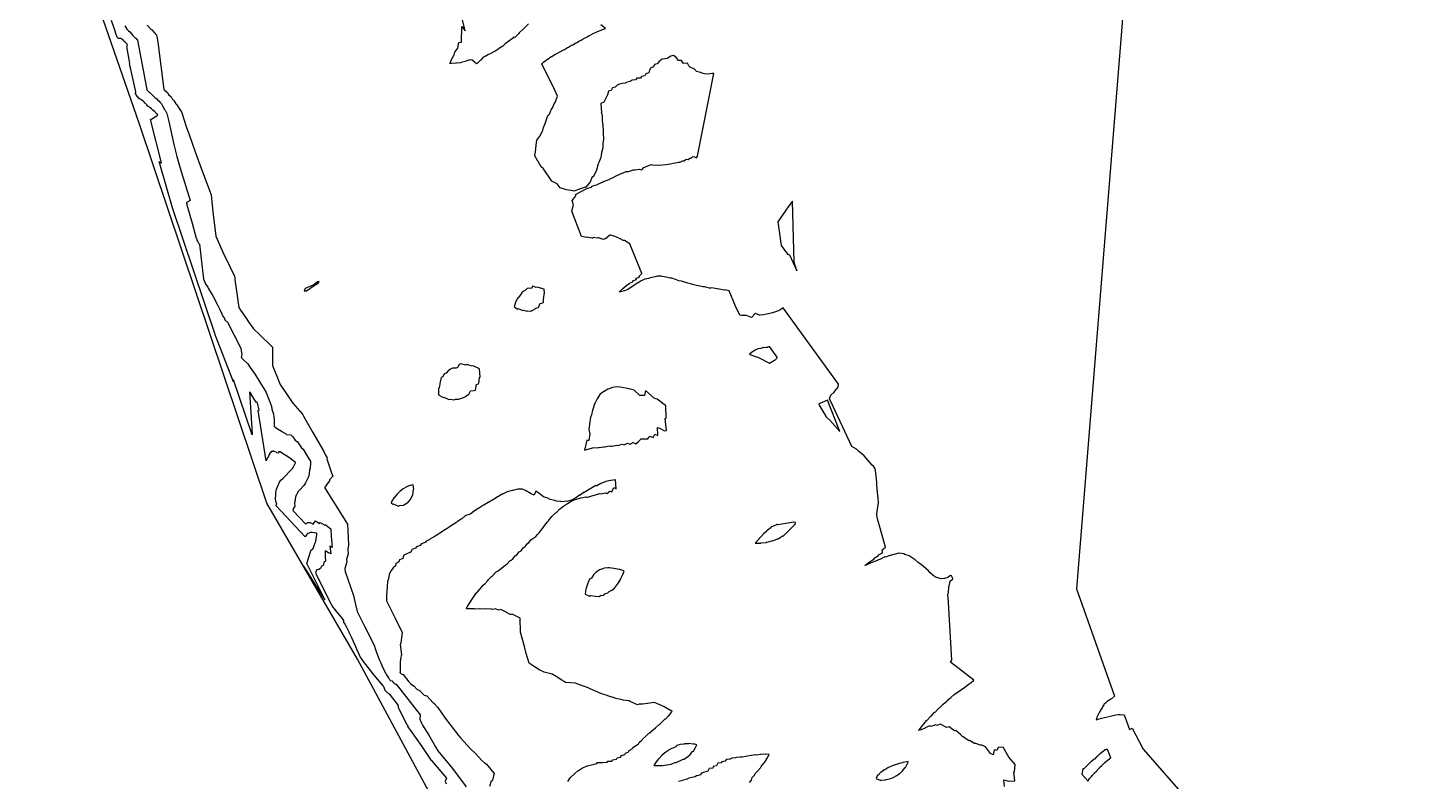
# Model space of a CAD drawing. Header units: metres. Extents: x 706349 to 713144, y 2649082 to 2655455.
# Drawn here: x 706635 to 707326, y 2653447 to 2653825 of the extents above; entities that cross this region are included whole.
import ezdxf

# ---------------------------------------------------------------- set-up
doc = ezdxf.new("R2010")
doc.units = ezdxf.units.M
for name, color, linetype in [('C-TINN-BNDY', 110, 'Continuous'), ('C-TOPO-MAJR', 9, 'Continuous'), ('C-TOPO-MINR', 8, 'Continuous')]:
    doc.layers.add(name, color=color, linetype=linetype)

msp = doc.modelspace()

# ---------------------------------------------------------------- linework, layer by layer
at = {"layer": 'C-TINN-BNDY', "color": 110, "linetype": 'Continuous', "lineweight": -3, "flags": 128}
msp.add_lwpolyline([(707035.14, 2653026.93), (707004.68, 2653089), (706986.95, 2653125.38), (706969.68, 2653160.34), (706950.93, 2653198.4), (706856.65, 2653403.08), (706849.74, 2653416.51), (706800.11, 2653508.53), (706754.61, 2653586.69), (706690.92, 2653776.55), (706634.74, 2653938.43)], dxfattribs=at)
at = {"layer": 'C-TOPO-MAJR', "color": 9, "linetype": 'Continuous', "lineweight": -3, "flags": 128}
for points in [[(706694.7, 2653826.26), (706696.63, 2653824.1), (706697.07, 2653823.9), (706699.44, 2653821.22), (706699.71, 2653819.68), (706699.97, 2653817.63), (706703.1, 2653793.94), (706703.5, 2653793.59), (706703.54, 2653793.52), (706704.92, 2653792.39), (706705.11, 2653792.01), (706705.42, 2653791.45), (706706.64, 2653790.32), (706707.25, 2653789.23), (706708.13, 2653788.45), (706709.08, 2653786.74), (706709.62, 2653786.29), (706711.03, 2653783.89), (706711.85, 2653782.76), (706714.48, 2653774.88), (706715.66, 2653771.49), (706718.8, 2653762.77), (706721.94, 2653754.08), (706726.85, 2653741.12), (706727.55, 2653732.64), (706729.19, 2653720.53), (706732.81, 2653712.15), (706736.16, 2653705.19), (706737.16, 2653703.04), (706738.47, 2653700.58), (706738.84, 2653697.39), (706739.63, 2653691.88), (706740.24, 2653686.9), (706740.39, 2653685.97), (706740.6, 2653684.65), (706741.42, 2653683.38), (706744.24, 2653679.43), (706745.44, 2653677.62), (706747.95, 2653673.97), (706750.79, 2653671.31), (706757.56, 2653664.91), (706757.5, 2653655.71), (706761.28, 2653646.16), (706767.79, 2653636.74), (706772.32, 2653631.42), (706772.68, 2653630.93), (706773, 2653630.35), (706777.67, 2653622.14), (706783.19, 2653612.61), (706784.15, 2653610.77), (706784.89, 2653609.46), (706784.75, 2653608.93), (706787.12, 2653601.84), (706787.69, 2653600.26), (706786.06, 2653598.34), (706786.16, 2653597.85), (706784.4, 2653595.77), (706784.41, 2653595.67), (706784.41, 2653595.61), (706783.64, 2653594.6), (706794.36, 2653577.46), (706795.07, 2653576.18), (706795.07, 2653576.15), (706795.07, 2653576.14), (706795.4, 2653569.48), (706795.69, 2653565.8), (706795.24, 2653563.63), (706795.41, 2653561.32), (706794.69, 2653558.48), (706794.78, 2653557.27), (706793.82, 2653554.03), (706793.84, 2653553.68), (706793.97, 2653552.38), (706798.14, 2653540.4), (706799.09, 2653535.86), (706799.89, 2653532.46), (706803.59, 2653525.01), (706808.4, 2653515.51), (706809.04, 2653513.9), (706809.53, 2653512.37), (706810.91, 2653508.36), (706811.79, 2653506.62), (706812.65, 2653504.43), (706814.39, 2653501.31), (706814.65, 2653500.71), (706815.61, 2653499.16), (706815.66, 2653499.1), (706815.68, 2653499.07), (706815.88, 2653498.86), (706815.92, 2653498.8), (706816.13, 2653498.58), (706816.29, 2653498.17), (706816.58, 2653497.82), (706817.48, 2653497.64), (706817.79, 2653497.26), (706818.08, 2653496.91), (706818.37, 2653496.65), (706818.91, 2653496.21), (706819.2, 2653496.06), (706819.5, 2653495.94), (706831.46, 2653480.64), (706831.38, 2653478.52), (706832.16, 2653476.48), (706832.77, 2653475.42), (706835.84, 2653470.4), (706838.56, 2653465.73), (706839.28, 2653464.55), (706840.48, 2653462.55), (706847.72, 2653453.67), (706854.55, 2653444.53)], [(706885.81, 2653826.84), (706883.6, 2653824.63), (706883.46, 2653824.52), (706883.28, 2653824.38), (706881.12, 2653822.34), (706880.88, 2653821.87), (706878.96, 2653820.06), (706878.35, 2653820.19), (706877.9, 2653819.5), (706874.18, 2653816.8), (706873.65, 2653816.34), (706872.9, 2653815.74), (706871.38, 2653814.67), (706870.48, 2653814.06), (706869.1, 2653813.23), (706868.1, 2653812.62), (706866.61, 2653811.81), (706865.78, 2653811.42), (706864.07, 2653810.45), (706863.68, 2653810.34), (706862.91, 2653809.91), (706862, 2653808.7), (706861.85, 2653808.65), (706860.11, 2653806.91), (706859.76, 2653806.8), (706857.37, 2653808.88), (706856.43, 2653808.7), (706855.75, 2653808.58), (706854.08, 2653807.95), (706852.61, 2653807.68), (706851.69, 2653807.38), (706849.83, 2653807.19), (706849.36, 2653807.07), (706847.18, 2653807), (706846.46, 2653807.01), (706846.9, 2653808.06), (706846.99, 2653808.32), (706848.64, 2653811.32), (706848.96, 2653812.63), (706850.39, 2653814.61), (706850.87, 2653817.48), (706852.2, 2653817.73), (706852.46, 2653825.49), (706854.17, 2653823.42), (706852.59, 2653829.5)], [(707124.51, 2653444.77), (707124.17, 2653447.98), (707126.4, 2653447.41), (707127.05, 2653447.58), (707128.88, 2653447.31), (707129.66, 2653447.48), (707129.18, 2653452.04), (707129.53, 2653452.08), (707129.81, 2653455.78), (707126.56, 2653459.39), (707123.79, 2653464.38), (707121.28, 2653464.34), (707120.59, 2653462.7), (707119.28, 2653463.03), (707118.77, 2653460.63), (707117.52, 2653461.21), (707114.97, 2653464.6), (707113.11, 2653465.35), (707112.21, 2653465.45), (707110.15, 2653466.29), (707109.48, 2653466.3), (707106.96, 2653467.78), (707106.59, 2653467.66), (707103.68, 2653469.66), (707103.57, 2653469.62), (707102.59, 2653470.56), (707100.02, 2653472.75), (707099.41, 2653472.6), (707096.65, 2653474.6), (707095.31, 2653474.27), (707093.55, 2653475.22), (707092.44, 2653475.89), (707090.54, 2653475.29), (707089.82, 2653475.6), (707087.67, 2653474.75), (707087.1, 2653475.13), (707084.67, 2653474.11), (707084.62, 2653473.9), (707081.96, 2653472.91), (707081.89, 2653472.92), (707081.38, 2653472.71), (707081.72, 2653473.17), (707081.76, 2653473.19), (707083.55, 2653475.53), (707083.66, 2653475.55), (707085.4, 2653477.72), (707085.57, 2653477.78), (707087.33, 2653479.79), (707087.52, 2653479.89), (707087.69, 2653480), (707089.44, 2653481.89), (707089.63, 2653482.03), (707089.81, 2653482.15), (707091.61, 2653483.95), (707091.8, 2653484.09), (707093.6, 2653485.74), (707093.77, 2653485.91), (707095.53, 2653487.55), (707095.69, 2653487.74), (707097.52, 2653489.23), (707099.24, 2653490.74), (707102.89, 2653493.29), (707104.55, 2653494.51), (707106.14, 2653495.71), (707107.67, 2653496.87), (707109.14, 2653498.01), (707097.42, 2653507.06), (707098.12, 2653508.02), (707096.45, 2653536.84), (707096.09, 2653541.05), (707096.23, 2653541.41), (707096.36, 2653541.75), (707096.57, 2653544.8), (707096.63, 2653544.99), (707096.69, 2653545.17), (707097.18, 2653547.57), (707097.21, 2653547.65), (707098.57, 2653548.78), (707098.61, 2653548.84), (707098.64, 2653548.89), (707097.88, 2653550.31), (707097.47, 2653550.49), (707097.41, 2653550.52), (707096.05, 2653549.39), (707094.35, 2653548.88), (707094.23, 2653548.97), (707092.34, 2653548.84), (707092.11, 2653548.99), (707090.04, 2653549.53), (707089.62, 2653549.78), (707087.26, 2653551.76), (707086.31, 2653552.7), (707084.98, 2653553.94), (707082.89, 2653555.86), (707081.21, 2653557), (707079.73, 2653558.3), (707077.61, 2653559.55), (707076.68, 2653560.27), (707074.47, 2653561.04), (707073.93, 2653561.35), (707071.72, 2653561.58), (707071.42, 2653561.67), (707067.15, 2653560.54), (707066.97, 2653560.54), (707064.73, 2653559.7), (707064.54, 2653559.83), (707062.35, 2653558.66), (707062.11, 2653558.69), (707059.76, 2653557.68), (707057.33, 2653556.57), (707057.26, 2653556.59), (707054.67, 2653555.53), (707054.67, 2653555.53), (707054.49, 2653555.46), (707054.63, 2653555.58), (707054.63, 2653555.59), (707054.64, 2653555.59), (707056.86, 2653557.29), (707056.88, 2653557.34), (707059.1, 2653558.78), (707059.12, 2653558.89), (707059.12, 2653559.05), (707061.24, 2653560.45), (707061.22, 2653560.75), (707063.33, 2653561.88), (707063.26, 2653562.35), (707063.11, 2653563.26), (707064.76, 2653564.7), (707063.94, 2653567.59), (707060.78, 2653578.87), (707060.48, 2653580.69), (707060.47, 2653581.26), (707061.3, 2653586.96), (707061.16, 2653589.1), (707060.84, 2653592.02), (707060.46, 2653595.86), (707060.48, 2653597.21), (707059.74, 2653603.02), (707059.75, 2653603.21), (707059.54, 2653604.17), (707058.75, 2653605.25), (707058.2, 2653605.79), (707054.04, 2653610.45), (707051.24, 2653612.75), (707050.22, 2653613.77), (707047.98, 2653615.14), (707038.59, 2653635.13), (707036.7, 2653638.92), (707037.47, 2653640.76), (707038.87, 2653642.2), (707040.01, 2653643.59), (707041.05, 2653644.86), (707041.3, 2653646.26), (707013.47, 2653684.5), (707012.32, 2653683.74), (707011.05, 2653683.07), (707009.67, 2653682.5), (707008.23, 2653682.05), (707006.75, 2653681.67), (707005.23, 2653681.34), (707003.63, 2653681.1), (707001.91, 2653680.91), (707001.66, 2653680.9), (706999.59, 2653681.73), (706999.42, 2653681.69), (706997.83, 2653679.82), (706997.59, 2653679.76), (706995.2, 2653680.75), (706995.09, 2653680.7), (706992.69, 2653680.78), (706992.66, 2653680.76), (706991.73, 2653680.81), (706989.6, 2653685.32), (706986.46, 2653693.11), (706984.12, 2653693.5), (706984.04, 2653693.46), (706983.94, 2653693.43), (706980.67, 2653694.09), (706980.43, 2653694.01), (706977.59, 2653694.5), (706977.16, 2653694.46), (706976.66, 2653694.45), (706974.01, 2653695), (706973.28, 2653695.1), (706971, 2653695.55), (706970.07, 2653695.76), (706968.1, 2653696.23), (706966.98, 2653696.53), (706965.64, 2653696.99), (706964.02, 2653697.39), (706962.49, 2653697.92), (706961.24, 2653698.11), (706959.56, 2653698.73), (706957.67, 2653699.35), (706956.86, 2653699.43), (706954.9, 2653699.9), (706952.81, 2653700.2), (706952.31, 2653700.38), (706950.27, 2653700.41), (706950.09, 2653700.27), (706946.29, 2653699.43), (706946.2, 2653699.32), (706944.24, 2653698.89), (706944.14, 2653698.91), (706942.37, 2653698.16), (706940.76, 2653697.14), (706940.69, 2653697.11), (706939.1, 2653696.02), (706937.53, 2653694.94), (706937.44, 2653694.87), (706935.79, 2653693.91), (706935.71, 2653693.82), (706933.91, 2653693.12), (706931.97, 2653692.54), (706931.95, 2653692.52), (706931.45, 2653692.46), (706931.74, 2653692.87), (706931.74, 2653692.88), (706931.75, 2653692.88), (706931.76, 2653692.88), (706933.19, 2653694.29), (706933.21, 2653694.32), (706933.24, 2653694.34), (706933.27, 2653694.37), (706934.75, 2653695.61), (706934.79, 2653695.65), (706934.82, 2653695.69), (706934.85, 2653695.75), (706936.47, 2653696.69), (706936.49, 2653696.76), (706936.52, 2653696.85), (706938.21, 2653697.62), (706938.22, 2653697.73), (706938.22, 2653697.87), (706938.22, 2653698.06), (706939.91, 2653698.73), (706939.88, 2653698.97), (706939.81, 2653699.38), (706941.54, 2653699.85), (706941.35, 2653700.5), (706942.64, 2653701.79), (706941.66, 2653704.2), (706936.64, 2653716.6), (706935.35, 2653717.4), (706933.9, 2653718.3), (706933.38, 2653718.29), (706932.09, 2653718.95), (706931.07, 2653719.44), (706930.24, 2653719.76), (706928.82, 2653720.4), (706928.13, 2653720.66), (706927.54, 2653720.87), (706927.03, 2653720.99), (706926.61, 2653721.05), (706924.46, 2653719.12), (706923.97, 2653719.09), (706923.53, 2653719.02), (706923.13, 2653718.88), (706921.04, 2653719.67), (706920.75, 2653719.57), (706920.48, 2653719.47), (706918.24, 2653719.76), (706918.06, 2653719.65), (706917.87, 2653719.55), (706917.7, 2653719.44), (706915.1, 2653719.91), (706915.02, 2653719.84), (706914.94, 2653719.8), (706912.41, 2653720.3), (706907.54, 2653733.05), (706908.35, 2653736.09), (706907.71, 2653738.42), (706909.64, 2653740.61), (706909.57, 2653741.04), (706909.48, 2653741.32), (706914.68, 2653744.24), (706914.74, 2653744.23), (706917.61, 2653745.15), (706917.57, 2653745.41), (706917.59, 2653745.49), (706920.45, 2653746.43), (706920.52, 2653746.57), (706923.21, 2653747.62), (706923.34, 2653747.78), (706923.46, 2653747.91), (706926.22, 2653748.92), (706926.43, 2653749.07), (706928.92, 2653750.28), (706929.2, 2653750.43), (706929.52, 2653750.51), (706931.98, 2653751.78), (706932.39, 2653751.85), (706934.86, 2653752.89), (706935.4, 2653752.92), (706936, 2653752.92), (706938.46, 2653753.66), (706939.2, 2653753.64), (706941.54, 2653754.09), (706942.68, 2653753.7), (706943.74, 2653754.82), (706947.39, 2653756.43), (706948.69, 2653756.01), (706950.5, 2653756.14), (706951.7, 2653756.12), (706952.98, 2653756.2), (706954.46, 2653756.39), (706955.85, 2653756.49), (706957.09, 2653756.7), (706958.4, 2653757.02), (706959.54, 2653757.14), (706960.81, 2653757.6), (706961.87, 2653757.58), (706963.04, 2653758.21), (706963.94, 2653758.24), (706964.95, 2653759.01), (706965.81, 2653758.89), (706966.73, 2653759.62), (706967.47, 2653759.49), (706968.24, 2653760.35), (706968.89, 2653760.2), (706969.45, 2653760.03), (706969.98, 2653759.72), (706970.62, 2653760.62), (706978.8, 2653802.05), (706978.07, 2653802.05), (706976.97, 2653801.87), (706975.65, 2653801.71), (706974.12, 2653801.84), (706973.35, 2653802.01), (706972.35, 2653802.24), (706972.32, 2653802.28), (706972.28, 2653802.32), (706972.24, 2653802.38), (706972.19, 2653802.44), (706972.13, 2653802.5), (706970, 2653803.02), (706969.86, 2653803.21), (706969.68, 2653803.45), (706969.45, 2653803.73), (706969.12, 2653804.19), (706966.84, 2653805.13), (706966.29, 2653805.89), (706965.47, 2653807.09), (706963.61, 2653807.04), (706962.6, 2653808.48), (706960.96, 2653808.51), (706959.81, 2653809.96), (706958.52, 2653810.94), (706957.28, 2653810.59), (706956.33, 2653810.24), (706955.57, 2653809.41), (706952.87, 2653809.16), (706951.12, 2653807.77), (706950.39, 2653806.85), (706949.08, 2653806.46), (706948.5, 2653805.24), (706947.11, 2653804.82), (706946.49, 2653803.7), (706946.18, 2653802.3), (706944.68, 2653801.79), (706944.21, 2653800.75), (706942.53, 2653800.5), (706941.91, 2653799.67), (706940.15, 2653799.59), (706939.47, 2653798.75), (706937.79, 2653798.56), (706936.89, 2653797.96), (706935.32, 2653797.7), (706934.26, 2653797.18), (706932.79, 2653796.9), (706931.46, 2653796.63), (706930.25, 2653796.05), (706929.36, 2653795.05), (706927.96, 2653794.76), (706927.22, 2653793.52), (706925.9, 2653793.12), (706925.5, 2653791.26), (706923.64, 2653787.58), (706922.1, 2653786.99), (706922.52, 2653782.5), (706922.21, 2653782.55), (706922.74, 2653780.92), (706922.83, 2653778.05), (706922.9, 2653777.35), (706923.25, 2653773.65), (706923.25, 2653772.05), (706923.45, 2653769.05), (706923.15, 2653766.87), (706923.11, 2653764.77), (706922.38, 2653762.44), (706922.3, 2653760.84), (706922.03, 2653759.9), (706921.14, 2653757.3), (706920.81, 2653756.73), (706919.96, 2653753.56), (706919.7, 2653753.21), (706918.35, 2653750.41), (706918.13, 2653750.27), (706917.84, 2653750.22), (706916.52, 2653747.2), (706916.37, 2653747.21), (706914.39, 2653744.85), (706914.32, 2653744.88), (706914.22, 2653744.95), (706908.64, 2653742.96), (706908.15, 2653743.24), (706904.86, 2653743.64), (706901.79, 2653744.69), (706900.17, 2653746.67), (706897.62, 2653747.99), (706893.43, 2653754.26), (706892.17, 2653755.23), (706889.06, 2653760.74), (706889.25, 2653762.26), (706889.33, 2653762.61), (706889.72, 2653766.1), (706890.07, 2653768.5), (706891.53, 2653770.57), (706893.05, 2653773.41), (706893.42, 2653774.85), (706894.16, 2653776.86), (706894.51, 2653777.96), (706895.44, 2653780.43), (706895.86, 2653781.06), (706896.3, 2653781.56), (706897.36, 2653784.23), (706897.72, 2653784.47), (706899.04, 2653787.46), (706899.27, 2653787.52), (706900.39, 2653790.55), (706898.96, 2653793.91), (706892.49, 2653806.85), (706893.36, 2653807.61), (706893.44, 2653807.62), (706895.29, 2653809.11), (706895.5, 2653809.13), (706897.24, 2653810.45), (706897.55, 2653810.52), (706899.21, 2653811.71), (706900.05, 2653811.94), (706903.38, 2653813.85), (706903.89, 2653814.01), (706905.4, 2653814.98), (706905.98, 2653815.2), (706907.4, 2653816.1), (706908.05, 2653816.37), (706909.37, 2653817.18), (706910.1, 2653817.53), (706911.34, 2653818.28), (706912.17, 2653818.69), (706913.31, 2653819.36), (706914.23, 2653819.83), (706915.24, 2653820.41), (706916.26, 2653820.94), (706917.13, 2653821.42), (706918.31, 2653821.98), (706919.85, 2653822.69), (706920.39, 2653822.95), (706922.23, 2653823.7), (706922.5, 2653823.82), (706924.43, 2653824.56), (706922.14, 2653826.36)]]:
    msp.add_lwpolyline(points, dxfattribs=at)
for points in [[(707018.24, 2653738.05), (707016.39, 2653735.6), (707010.8, 2653727.65), (707012.56, 2653715.76), (707014.28, 2653713.26), (707015.69, 2653711.53), (707016.63, 2653711.07), (707020.35, 2653703.06), (707018.95, 2653707.48), (707018.24, 2653738.05)], [(706893.79, 2653691.7), (706893.67, 2653693.85), (706891.8, 2653694.46), (706890.11, 2653694.88), (706889.72, 2653694.77), (706887.92, 2653695.42), (706887.3, 2653694.17), (706885.9, 2653694.38), (706885.23, 2653694.27), (706884.29, 2653693.47), (706883.24, 2653692.71), (706882.66, 2653692.48), (706881.77, 2653691.15), (706880.75, 2653689.49), (706880.37, 2653689.39), (706879.34, 2653687.31), (706878.63, 2653685.31), (706880.38, 2653683.97), (706880.69, 2653684.16), (706882.98, 2653683.2), (706883.26, 2653683.39), (706885.12, 2653682.91), (706885.52, 2653683.11), (706887.05, 2653682.95), (706887.5, 2653683.25), (706888.67, 2653683.65), (706889.08, 2653684.01), (706889.51, 2653684.31), (706890.61, 2653684.77), (706891.01, 2653685.13), (706891.5, 2653686.53), (706891.84, 2653686.78), (706893.04, 2653687.05), (706893.39, 2653687.37), (706893.37, 2653689.39), (706893.56, 2653689.64), (706893.69, 2653691.57), (706893.79, 2653691.7)], [(706916.15, 2653618.02), (706915.69, 2653618.13), (706915.11, 2653618.28), (706913.92, 2653613.21), (706917.99, 2653614.37), (706918.14, 2653614.4), (706920.85, 2653614.55), (706921.19, 2653614.58), (706923.67, 2653614.84), (706924.17, 2653614.85), (706926.39, 2653615.4), (706927.04, 2653615.32), (706927.82, 2653615.19), (706929.89, 2653615.76), (706930.85, 2653615.54), (706932.67, 2653616.31), (706933.76, 2653615.99), (706935.45, 2653616.75), (706936.76, 2653616.21), (706938.24, 2653617.13), (706939.7, 2653616.46), (706940.96, 2653617.58), (706942.28, 2653618.86), (706945.71, 2653618.84), (706946.71, 2653620.29), (706948.32, 2653619.54), (706949.16, 2653621.22), (706950.74, 2653620.51), (706950.47, 2653624.66), (706951.58, 2653624.23), (706953.99, 2653623.01), (706955.09, 2653623.15), (706954.31, 2653629.05), (706954.81, 2653629.27), (706954.7, 2653635.45), (706954.71, 2653635.46), (706954.7, 2653635.62), (706954.61, 2653635.69), (706954.59, 2653635.69), (706950.33, 2653638.78), (706949.73, 2653638.89), (706948.86, 2653639.25), (706944.47, 2653643.21), (706943.95, 2653640.64), (706941.67, 2653640.69), (706938.74, 2653643.32), (706936.73, 2653643.81), (706935.6, 2653644.19), (706933.49, 2653644.49), (706932.76, 2653644.66), (706930.46, 2653644.94), (706928.17, 2653644.68), (706927.9, 2653644.69), (706925.86, 2653643.83), (706925.67, 2653643.81), (706923.76, 2653642.68), (706923.61, 2653642.62), (706921.84, 2653641.23), (706921.68, 2653641.1), (706920.35, 2653639), (706919.31, 2653636.91), (706918.94, 2653636.51), (706918.29, 2653634.11), (706917.88, 2653633.24), (706917.41, 2653631.02), (706916.91, 2653629.61), (706916.57, 2653627.66), (706916.38, 2653626.03), (706916.07, 2653623.52), (706916.65, 2653621.38), (706916.15, 2653618.02)], [(707031.84, 2653636.58), (707031.46, 2653636.34), (707031.6, 2653635.85), (707035.12, 2653629.99), (707036.84, 2653628.28), (707041.89, 2653622.55), (707035.66, 2653638.29), (707031.84, 2653636.58)], [(706931.76, 2653553.48), (706931.51, 2653553.51), (706931.23, 2653553.51), (706928.56, 2653553.98), (706926.32, 2653554.3), (706925.63, 2653554.22), (706923.79, 2653554.08), (706923.05, 2653553.84), (706921.52, 2653553.33), (706920.29, 2653552.41), (706919.64, 2653551.96), (706918.49, 2653550.75), (706917.48, 2653549.11), (706916.35, 2653548.58), (706915.6, 2653546.57), (706914.78, 2653544.05), (706914.63, 2653543.8), (706914.23, 2653541.1), (706916.36, 2653540.12), (706916.93, 2653540.44), (706919.4, 2653540.05), (706921.32, 2653539.88), (706921.91, 2653540.39), (706923.53, 2653540.62), (706924.16, 2653541.23), (706925.69, 2653541.69), (706926.29, 2653542.38), (706927.64, 2653543.07), (706928.88, 2653544.03), (706929.4, 2653544.75), (706930.53, 2653546.08), (706930.92, 2653546.7), (706931.94, 2653548.42), (706932.17, 2653548.87), (706933.12, 2653550.88), (706933.81, 2653552.68), (706931.76, 2653553.48)], [(706963.73, 2653465.87), (706961.91, 2653465.68), (706960.27, 2653465.28), (706959.94, 2653464.94), (706959.62, 2653464.6), (706956.59, 2653463.2), (706956.25, 2653462.88), (706954.74, 2653461.96), (706954.08, 2653461.42), (706952.7, 2653460.26), (706951.27, 2653458.81), (706951.07, 2653458.63), (706950.87, 2653458.44), (706949.57, 2653456.57), (706948.73, 2653455.23), (706950.27, 2653455.18), (706950.34, 2653455.21), (706952.77, 2653455.25), (706952.95, 2653455.3), (706955.09, 2653455.53), (706955.35, 2653455.6), (706957.32, 2653455.99), (706957.64, 2653456.06), (706959.45, 2653456.71), (706959.8, 2653456.79), (706963.07, 2653458.31), (706963.43, 2653458.39), (706963.81, 2653458.48), (706965.27, 2653459.47), (706965.63, 2653459.56), (706966.91, 2653460.82), (706968.14, 2653462.32), (706968.56, 2653462.46), (706969.58, 2653464.18), (706970.26, 2653465.57), (706968.53, 2653466.09), (706968.43, 2653465.97), (706966.17, 2653466.33), (706965.98, 2653466.1), (706963.99, 2653466.14), (706963.73, 2653465.87)], [(707163.69, 2653453.52), (707163.21, 2653450.96), (707166.44, 2653447.45), (707166.76, 2653448.17), (707167.03, 2653448.72), (707168.1, 2653449.71), (707168.35, 2653450.16), (707169.39, 2653451.2), (707169.63, 2653451.54), (707170.67, 2653452.6), (707170.89, 2653452.89), (707171.95, 2653453.96), (707172.15, 2653454.22), (707173.24, 2653455.29), (707174.36, 2653456.34), (707174.54, 2653456.59), (707175.69, 2653457.59), (707175.89, 2653457.74), (707177.02, 2653458.64), (707177.21, 2653458.75), (707177.39, 2653458.84), (707177.54, 2653458.92), (707177.67, 2653458.99), (707177.77, 2653459.08), (707176.17, 2653463.32), (707176.04, 2653463.33), (707175.97, 2653463.32), (707175.9, 2653463.31), (707175.82, 2653463.29), (707175.73, 2653463.27), (707175.64, 2653463.25), (707175.54, 2653463.23), (707175.44, 2653463.2), (707175.33, 2653463.17), (707175.2, 2653463.14), (707175.07, 2653463.11), (707174.93, 2653463.07), (707173.69, 2653462.08), (707173.54, 2653462.03), (707172.28, 2653460.94), (707172.12, 2653460.89), (707170.88, 2653459.72), (707170.72, 2653459.67), (707169.5, 2653458.48), (707169.33, 2653458.43), (707168.14, 2653457.23), (707167.92, 2653457.23), (707166.74, 2653456.03), (707166.62, 2653455.9), (707165.42, 2653454.71), (707164.15, 2653453.55), (707163.91, 2653453.56), (707163.69, 2653453.52)]]:
    msp.add_lwpolyline(points, close=True, dxfattribs=at)
at = {"layer": 'C-TOPO-MINR', "color": 8, "linetype": 'Continuous', "lineweight": -3, "flags": 128}
for points, elevation in [([(707235.78, 2654475.43), (707160.6, 2653543.79), (707179.62, 2653490.06), (707178.11, 2653488.62), (707177.69, 2653488.41), (707177.21, 2653488.11), (707176.65, 2653487.73), (707175.99, 2653487.25), (707175.26, 2653486.68), (707174.41, 2653486.01), (707174.23, 2653485.62), (707173.55, 2653484.57), (707173.4, 2653484.2), (707172.64, 2653483.03), (707172.5, 2653482.74), (707171.77, 2653481.24), (707171.64, 2653481.08), (707170.82, 2653479.38), (707170.35, 2653478.2), (707171.35, 2653478.44), (707173.07, 2653478.88), (707174.67, 2653479.26), (707176.16, 2653479.63), (707177.58, 2653479.92), (707178.96, 2653480.28), (707180.22, 2653480.55), (707181.4, 2653480.72), (707182.48, 2653480.8), (707184.39, 2653480.65), (707187.14, 2653473.36), (707188.48, 2653474.01), (707194.05, 2653463.43), (707325.94, 2653312.8)], 2), ([(706772.98, 2653555.14), (706783.7, 2653538.25), (706781.02, 2653543.75), (706774.67, 2653556.46), (706776.7, 2653562.73), (706777.07, 2653563.35), (706777.4, 2653563.45), (706777.73, 2653563.62), (706778.1, 2653564.45), (706778.45, 2653565.51), (706778.83, 2653566.87), (706779.06, 2653567.01), (706779.37, 2653568.67), (706779.75, 2653570.92), (706779.78, 2653570.94), (706779.71, 2653571.47), (706779.52, 2653571.61), (706778.33, 2653571.87), (706777.41, 2653571.98), (706776.64, 2653571.94), (706775.99, 2653571.78), (706775.44, 2653571.5), (706774.97, 2653571.18), (706774.53, 2653570.74), (706774.16, 2653570.3), (706773.83, 2653569.88), (706759.28, 2653585.4), (706759.39, 2653585.79), (706759.64, 2653586.18), (706759.37, 2653587.02), (706759.08, 2653588.76), (706759.03, 2653589.64), (706759.17, 2653590.04), (706759.19, 2653590.93), (706759.2, 2653591.85), (706759.58, 2653593.73), (706760.31, 2653595.77), (706760.87, 2653596.77), (706761.07, 2653597.18), (706761.77, 2653598.15), (706762.64, 2653599.04), (706767.47, 2653604.08), (706768.26, 2653605.26), (706769.07, 2653606.84), (706769.07, 2653606.85), (706769.1, 2653606.9), (706769.03, 2653606.98), (706769.01, 2653606.98), (706766.91, 2653608.79), (706766.74, 2653608.89), (706765.03, 2653610.09), (706764.75, 2653610.27), (706763.33, 2653611.03), (706762.98, 2653611.26), (706762.6, 2653611.55), (706761.28, 2653612.43), (706760.87, 2653612.65), (706760.11, 2653611.74), (706759.73, 2653611.98), (706759.36, 2653612.26), (706758.36, 2653612.57), (706758.01, 2653612.87), (706757.32, 2653612.38), (706757.02, 2653612.72), (706756.43, 2653611.95), (706755.91, 2653611), (706755.44, 2653610.12), (706755.01, 2653609.36), (706754.65, 2653608.65), (706754.4, 2653607.97), (706750.36, 2653633.18), (706750.87, 2653633.5), (706749.83, 2653637.39), (706749.67, 2653637.31), (706749.5, 2653637.19), (706749.47, 2653637.15), (706748.25, 2653638.75), (706746.44, 2653642.04), (706746.04, 2653642.55), (706747.36, 2653621.48), (706747.29, 2653620.96), (706737.95, 2653648.43), (706737.95, 2653648.1), (706737.96, 2653647.77), (706737.9, 2653647.76), (706737.96, 2653647.44), (706728.77, 2653671.1), (706728.7, 2653671.26), (706707.38, 2653734.62), (706700.66, 2653757.95), (706700.92, 2653757.58), (706701.19, 2653757.3), (706701.47, 2653757.09), (706701.72, 2653757.26), (706701.94, 2653757.17), (706696.39, 2653778.93), (706697.04, 2653779.33), (706697.87, 2653779.84), (706699.46, 2653780.82), (706699.79, 2653781.05), (706700.01, 2653781.25), (706700.02, 2653781.26), (706699.79, 2653781.53), (706699.75, 2653781.56), (706698.8, 2653782.48), (706698.64, 2653782.63), (706698.45, 2653782.81), (706697.56, 2653783.55), (706697.24, 2653783.87), (706696.87, 2653784.25), (706696.12, 2653784.8), (706695.64, 2653785.31), (706695.04, 2653785.66), (706694.46, 2653786.32), (706693.75, 2653787.1), (706692.9, 2653788.06), (706692.54, 2653788.25), (706691.21, 2653789.18), (706691.02, 2653789.23), (706690.88, 2653789.22), (706689.91, 2653790.48), (706689.86, 2653790.42), (706689.76, 2653790.34), (706688.85, 2653791.89), (706688.85, 2653791.88), (706688.8, 2653791.98), (706688.8, 2653791.99), (706688.8, 2653791.99), (706688.78, 2653792.22), (706688.78, 2653792.39), (706689.01, 2653792.63), (706688.97, 2653792.71), (706688.95, 2653792.75), (706686.29, 2653804.77), (706686.02, 2653806), (706685.82, 2653806.96), (706685.92, 2653807.25), (706685.77, 2653808.04), (706684.47, 2653815.46), (706684.84, 2653816.13), (706684.84, 2653816.19), (706684.85, 2653816.25), (706684.9, 2653816.39), (706684.9, 2653816.4), (706684.69, 2653816.61), (706684.66, 2653816.67), (706683.77, 2653817.53), (706683.62, 2653817.71), (706682.89, 2653818.37), (706682.64, 2653818.74), (706682.04, 2653819.19), (706681.6, 2653819.46), (706680.18, 2653819.46), (706679.92, 2653819.8), (706679.66, 2653820.26), (706679.23, 2653821.45), (706678.51, 2653823.72), (706676.8, 2653828.45)], 4), ([(706683.41, 2653825.86), (706684.49, 2653824.27), (706685.33, 2653823.38), (706685.92, 2653822.79), (706687.03, 2653821.61), (706687.41, 2653821.25), (706688.87, 2653819.71), (706688.99, 2653819.64), (706689.89, 2653818.71), (706694.35, 2653794.86), (706694.47, 2653794.21), (706694.5, 2653794.08), (706694.52, 2653793.93), (706694.54, 2653793.87), (706694.57, 2653793.83), (706695.89, 2653792.51), (706696.02, 2653792.41), (706697.22, 2653791.29), (706698.25, 2653790.31), (706698.56, 2653790.01), (706699.48, 2653789.21), (706699.88, 2653788.75), (706700.67, 2653788.07), (706701.18, 2653787.37), (706701.83, 2653786.85), (706702.45, 2653785.77), (706703.43, 2653783.89), (706703.68, 2653783.67), (706704.6, 2653781.9), (706705.47, 2653777.92), (706708.11, 2653766.37), (706709.55, 2653760.36), (706710.48, 2653756.85), (706711.16, 2653754.56), (706716.17, 2653738.41), (706715.98, 2653738.23), (706715.81, 2653738.04), (706715.01, 2653737.64), (706714.8, 2653737.44), (706714.62, 2653737.26), (706714.4, 2653737.09), (706714.38, 2653737.08), (706714.46, 2653736.83), (706714.5, 2653736.71), (706714.62, 2653736.25), (706717.25, 2653726.94), (706719.3, 2653719.48), (706719.33, 2653719.31), (706719.34, 2653719.28), (706719.55, 2653718.72), (706719.59, 2653718.58), (706719.63, 2653718.45), (706719.92, 2653717.92), (706720.01, 2653717.74), (706720.33, 2653717.19), (706720.64, 2653716.77), (706720.95, 2653716.42), (706722.95, 2653698.94), (706723.66, 2653697.4), (706723.61, 2653697.27), (706723.75, 2653697.16), (706723.75, 2653697.06), (706723.82, 2653696.79), (706723.82, 2653696.77), (706723.84, 2653696.74), (706725.12, 2653694.9), (706725.34, 2653694.47), (706725.83, 2653693.54), (706727.85, 2653690.31), (706730.24, 2653685.34), (706731.19, 2653683.7), (706732.85, 2653679.99), (706732.89, 2653679.99), (706732.96, 2653679.97), (706733.03, 2653679.86), (706733.07, 2653679.8), (706733.26, 2653679.73), (706733.61, 2653678.54), (706733.93, 2653678.17), (706734.27, 2653677.89), (706734.65, 2653677.65), (706735.04, 2653677.44), (706741.63, 2653664.34), (706741.82, 2653662.98), (706742.14, 2653661.33), (706742.04, 2653660.03), (706741.86, 2653659.74), (706741.82, 2653659.64), (706742.65, 2653658.81), (706742.79, 2653658.64), (706745.11, 2653656.46), (706746.26, 2653654.61), (706748.84, 2653651.2), (706752.44, 2653645.22), (706753.17, 2653644.19), (706754.38, 2653642.06), (706755.12, 2653640.03), (706756.96, 2653635.22), (706757.14, 2653633.78), (706758.06, 2653631.29), (706758.15, 2653629.57), (706758.32, 2653628.8), (706758.34, 2653627.03), (706758.36, 2653625.22), (706759.56, 2653624.33), (706760.8, 2653623.5), (706761.02, 2653623.38), (706762.3, 2653622.57), (706762.69, 2653622.3), (706763.96, 2653621.58), (706764.57, 2653621.06), (706766.78, 2653620.87), (706767.64, 2653619.88), (706768.94, 2653618.2), (706770.05, 2653617.46), (706772.08, 2653614.36), (706772.83, 2653613.8), (706775.81, 2653608.9), (706776.53, 2653607.74), (706776.58, 2653607.14), (706776.51, 2653607.04), (706776.4, 2653604.1), (706776.06, 2653603.54), (706775.82, 2653601.33), (706775.53, 2653599.96), (706774.99, 2653598.9), (706774.62, 2653597.94), (706774.01, 2653596.86), (706773.63, 2653596.12), (706773.26, 2653595.56), (706770.99, 2653593.19), (706770.58, 2653592.77), (706770.25, 2653592.31), (706769.68, 2653591.11), (706769.42, 2653590.64), (706769.08, 2653589.7), (706768.9, 2653588.82), (706768.89, 2653588.4), (706768.89, 2653587.98), (706768.49, 2653586.81), (706768.51, 2653586.42), (706768.64, 2653585.62), (706768.76, 2653585.24), (706768.06, 2653584.17), (706767.75, 2653583.06), (706774.26, 2653576.12), (706774.4, 2653576.31), (706774.57, 2653576.5), (706774.76, 2653576.7), (706774.97, 2653576.85), (706775.22, 2653576.97), (706775.51, 2653577.04), (706775.86, 2653577.06), (706776.27, 2653577.01), (706776.8, 2653576.89), (706777.89, 2653576.08), (706778.55, 2653577.1), (706779.07, 2653577.81), (706781.08, 2653576.44), (706781.35, 2653577.08), (706783.67, 2653575.71), (706783.93, 2653575.96), (706786.7, 2653573.85), (706786.92, 2653570.14), (706787.1, 2653568.3), (706787.36, 2653564.42), (706786.3, 2653565.06), (706786.71, 2653561.26), (706785.51, 2653561.86), (706783.87, 2653562.83), (706783.84, 2653560.2), (706784.14, 2653557.68), (706783.23, 2653556.9), (706783.1, 2653556.15), (706783, 2653555.59), (706781.97, 2653554.97), (706781.86, 2653554.55), (706781.75, 2653554.23), (706781.64, 2653553.97), (706780.67, 2653553.5), (706779.71, 2653553.2), (706779.63, 2653553.05), (706779.15, 2653551.57), (706786.91, 2653536.03), (706787.82, 2653534.52), (706788.58, 2653533.63), (706789.83, 2653532.05), (706791.56, 2653529.9), (706791.87, 2653529.53), (706793.07, 2653527.95), (706793.08, 2653527.9), (706793.1, 2653527.45), (706793.19, 2653527.14), (706793.31, 2653526.79), (706793.57, 2653526.66), (706793.66, 2653526.36), (706793.76, 2653526.14), (706793.84, 2653525.96), (706793.92, 2653525.81), (706795.76, 2653522.18), (706795.95, 2653521.72), (706796.22, 2653521.12), (706796.59, 2653520.33), (706797.09, 2653519.3), (706801.64, 2653509.17), (706801.75, 2653509.08), (706801.91, 2653508.97), (706802.12, 2653508.82), (706802.16, 2653508.64), (706802.14, 2653508.57), (706803.42, 2653506.65), (706806, 2653503.5), (706808.34, 2653500.5), (706812.97, 2653495.02), (706813, 2653494.99), (706813.08, 2653494.87), (706813.1, 2653494.85), (706813.3, 2653494.52), (706813.34, 2653494.48), (706813.89, 2653493.03), (706814.94, 2653491.8), (706815.28, 2653491.73), (706815.39, 2653491.59), (706815.5, 2653491.46), (706815.61, 2653491.36), (706815.81, 2653491.19), (706815.92, 2653491.14), (706816.03, 2653491.09), (706820.52, 2653485.35), (706820.48, 2653484.23), (706824.91, 2653475.77), (706824.95, 2653475.69), (706825.03, 2653475.58), (706825.13, 2653475.44), (706825.3, 2653475.24), (706825.32, 2653475.09), (706825.3, 2653474.9), (706825.25, 2653474.72), (706825.25, 2653474.71), (706825.47, 2653474.41), (706825.5, 2653474.38), (706825.57, 2653474.28), (706825.73, 2653474.05), (706826.62, 2653472.77), (706832.38, 2653464.77), (706837.11, 2653457.82), (706837.22, 2653457.73), (706844.66, 2653448.9), (706844.15, 2653447.36), (706844.53, 2653446.1)], 2), ([(706905.59, 2653447.15), (706906.75, 2653449.09), (706907.12, 2653449.32), (706908.67, 2653450.95), (706908.97, 2653451.08), (706910.68, 2653452.67), (706910.89, 2653452.77), (706912.91, 2653453.99), (706913.07, 2653454.06), (706915.28, 2653454.99), (706915.43, 2653455.09), (706920.04, 2653456.32), (706920.47, 2653456.69), (706923, 2653456.82), (706925.24, 2653456.87), (706925.62, 2653457.34), (706927.68, 2653457.43), (706928.1, 2653458.07), (706929.91, 2653458.36), (706930.32, 2653459.09), (706932.04, 2653459.46), (706932.43, 2653460.21), (706934.06, 2653460.7), (706934.41, 2653461.46), (706935.97, 2653462.11), (706936.3, 2653462.8), (706937.78, 2653463.61), (706938.07, 2653464.22), (706939.54, 2653465.12), (706940.97, 2653466.14), (706941.29, 2653466.69), (706942.7, 2653467.85), (706942.97, 2653468.29), (706943.22, 2653468.64), (706944.63, 2653469.93), (706946.06, 2653471.25), (706946.29, 2653471.48), (706946.52, 2653471.67), (706949.49, 2653474.09), (706949.72, 2653474.23), (706951.16, 2653475.57), (706951.56, 2653475.75), (706952.92, 2653477.18), (706954.33, 2653478.65), (706954.46, 2653478.68), (706954.61, 2653478.7), (706956.03, 2653480.2), (706956.13, 2653480.2), (706957.56, 2653481.96), (706957.58, 2653481.96), (706957.87, 2653482.31), (706957.22, 2653482.74), (706957.02, 2653482.82), (706953.92, 2653484.63), (706952.49, 2653485.3), (706950.46, 2653486.21), (706949.09, 2653486.82), (706943.11, 2653485.9), (706942.07, 2653486.04), (706941.39, 2653486), (706940.41, 2653485.68), (706936.82, 2653487.34), (706936.24, 2653487.58), (706933.24, 2653487.96), (706932.92, 2653488.06), (706929.64, 2653488.8), (706928.85, 2653489.1), (706926.05, 2653489.93), (706924.76, 2653490.42), (706922.51, 2653491.21), (706920.67, 2653492.03), (706919.06, 2653492.62), (706916.7, 2653493.7), (706915.69, 2653494.13), (706912.95, 2653495.22), (706909.72, 2653496.36), (706909.49, 2653496.46), (706909.44, 2653496.48), (706904.43, 2653496.9), (706903.74, 2653497.34), (706902.63, 2653498.06), (706899.68, 2653499.87), (706897.79, 2653500.93), (706893.78, 2653502), (706892.43, 2653502.66), (706891.51, 2653502.98), (706887.88, 2653505.35), (706887.62, 2653505.44), (706886.16, 2653506.47), (706884.67, 2653511.33), (706883.81, 2653514.79), (706881.76, 2653522.07), (706881.75, 2653529.03), (706877.7, 2653531), (706877.21, 2653530.96), (706876.68, 2653530.86), (706873.92, 2653532.39), (706872.04, 2653533.4), (706870.84, 2653533.15), (706869.35, 2653533.7), (706867.84, 2653533.48), (706866.67, 2653533.81), (706864.94, 2653533.52), (706864.02, 2653533.76), (706862, 2653533.57), (706861.35, 2653533.71), (706858.98, 2653533.65), (706858.61, 2653533.71), (706858.32, 2653533.75), (706855.83, 2653533.7), (706855.74, 2653533.7), (706854.77, 2653533.81), (706855.15, 2653534.81), (706855.21, 2653534.83), (706856.56, 2653537.16), (706856.74, 2653537.23), (706858.05, 2653539.43), (706858.32, 2653539.57), (706859.69, 2653541.54), (706860, 2653541.75), (706861.44, 2653543.56), (706861.77, 2653543.87), (706863.19, 2653545.62), (706863.95, 2653546.32), (706865.44, 2653547.94), (706865.82, 2653548.41), (706867.35, 2653549.87), (706867.79, 2653550.3), (706869.21, 2653551.83), (706869.72, 2653552.21), (706870.23, 2653552.63), (706870.84, 2653552.93), (706873.97, 2653555.37), (706874.56, 2653555.77), (706875.19, 2653556.21), (706876.5, 2653557.72), (706877.2, 2653558.19), (706877.95, 2653558.72), (706879.18, 2653560.26), (706880.01, 2653560.85), (706881.19, 2653562.24), (706882.12, 2653562.84), (706883.15, 2653564.29), (706884.15, 2653565.04), (706885.15, 2653566.27), (706886.2, 2653567.11), (706887.08, 2653568.26), (706889.53, 2653569.92), (706890.36, 2653570.95), (706891.14, 2653571.82), (706892.24, 2653573.2), (706892.91, 2653573.96), (706893.99, 2653575.65), (706895.35, 2653577.39), (706895.83, 2653577.85), (706896.26, 2653578.31), (706897.61, 2653580.02), (706899.27, 2653581.69), (706899.85, 2653581.98), (706901.45, 2653583.61), (706903.33, 2653585.11), (706903.44, 2653585.18), (706905.39, 2653586.57), (706905.45, 2653586.6), (706907.5, 2653587.85), (706907.52, 2653587.86), (706909.78, 2653588.72), (706909.83, 2653588.72), (706912.14, 2653589.42), (706912.26, 2653589.42), (706914.67, 2653589.78), (706914.97, 2653589.74), (706915.38, 2653589.66), (706921.61, 2653591.56), (706922.24, 2653591.36), (706924.2, 2653591.83), (706925.06, 2653591.56), (706926.62, 2653592.77), (706927.64, 2653592.33), (706928.7, 2653594.48), (706929.71, 2653593.92), (706929.42, 2653598.32), (706927.13, 2653598.1), (706927.02, 2653598.1), (706924.63, 2653597.5), (706924.31, 2653597.41), (706922.06, 2653596.59), (706920.07, 2653595.44), (706919.87, 2653595.45), (706919.63, 2653595.46), (706913.74, 2653592), (706913.59, 2653592.03), (706913.39, 2653592.08), (706911.59, 2653590.57), (706911.46, 2653590.62), (706909.51, 2653589.3), (706907.4, 2653588.12), (706907.37, 2653588.13), (706905.01, 2653587.56), (706904.87, 2653587.64), (706902.48, 2653587.36), (706902.12, 2653587.58), (706899.7, 2653587.65), (706899.06, 2653587.97), (706896.65, 2653588.58), (706895.52, 2653589.13), (706893.37, 2653589.9), (706891.03, 2653591.76), (706889.46, 2653592.65), (706888.65, 2653590.72), (706887.15, 2653591.39), (706884.26, 2653592.96), (706883.45, 2653593.41), (706882.9, 2653593.66), (706880.46, 2653593.64), (706878.04, 2653592.99), (706877.63, 2653593.01), (706875.19, 2653592.32), (706875.07, 2653592.33), (706872.74, 2653591.24), (706872.63, 2653591.24), (706870.43, 2653589.81), (706870.28, 2653589.8), (706868.12, 2653588.43), (706867.92, 2653588.41), (706865.8, 2653587.08), (706865.57, 2653587.06), (706863.53, 2653585.66), (706863.26, 2653585.61), (706861.28, 2653584.29), (706860.97, 2653584.22), (706859.03, 2653582.96), (706858.7, 2653582.85), (706856.99, 2653581.3), (706856.6, 2653581.1), (706854.44, 2653580.52), (706854.1, 2653580.37), (706852.45, 2653578.86), (706852.05, 2653578.64), (706850.33, 2653577.43), (706849.88, 2653577.17), (706848.16, 2653576.05), (706847.68, 2653575.78), (706846.04, 2653574.61), (706845.09, 2653573.94), (706843.39, 2653572.92), (706842.9, 2653572.58), (706841.23, 2653571.55), (706840.77, 2653571.15), (706839.07, 2653570.2), (706838.6, 2653569.76), (706836.82, 2653568.93), (706836.38, 2653568.46), (706834.6, 2653567.63), (706834.16, 2653567.16), (706832.33, 2653566.37), (706831.91, 2653565.91), (706831.49, 2653565.39), (706829.63, 2653564.77), (706829.26, 2653564.21), (706827.44, 2653563.46), (706827.12, 2653562.84), (706826.77, 2653562.18), (706823.39, 2653560.55), (706823.1, 2653559.81), (706822.78, 2653558.97), (706821.12, 2653558.3), (706820.84, 2653557.32), (706819.41, 2653556.44), (706819.11, 2653555.31), (706817.96, 2653554.23), (706816.73, 2653552.37), (706815.96, 2653550.88), (706815.63, 2653548.85), (706815.23, 2653547.37), (706814.93, 2653544.71), (706814.7, 2653540.45), (706814.67, 2653539.87), (706814.72, 2653537.71), (706819.17, 2653528.74), (706822.49, 2653521.84), (706822.31, 2653520.67), (706822.28, 2653520.62), (706821.89, 2653516.72), (706821.78, 2653516.45), (706821.65, 2653516.16), (706821.54, 2653515.81), (706822.21, 2653510.71), (706821.99, 2653510.15), (706821.78, 2653509.48), (706821.52, 2653507.11), (706821.45, 2653505.27), (706821.53, 2653502.02), (706821.37, 2653502.16), (706821.54, 2653501.62), (706821.55, 2653501.59), (706822.01, 2653501.22), (706822.48, 2653500.98), (706822.97, 2653500.79), (706825.81, 2653497.15), (706826.67, 2653496.27), (706827.66, 2653495.48), (706828.45, 2653495), (706829.93, 2653493.52), (706830.62, 2653493.14), (706831.24, 2653492.88), (706833.54, 2653490.55), (706834.01, 2653490.39), (706834.43, 2653490.23), (706834.82, 2653490.13), (706838.01, 2653486.67), (706838.16, 2653486.63), (706838.32, 2653486.57), (706838.46, 2653486.52), (706840.34, 2653484.36), (706844.14, 2653478.96), (706846.95, 2653475.21), (706850.83, 2653470.23), (706851.12, 2653469.88), (706851.73, 2653469.13), (706855.18, 2653465.44), (706856.52, 2653463.91), (706859.39, 2653461.04), (706862.34, 2653457.85), (706863.82, 2653456.51), (706864.74, 2653455.89), (706868.53, 2653451.41), (706868.54, 2653451.41), (706868.58, 2653451.36), (706868.57, 2653451.32), (706868.57, 2653451.32), (706867.75, 2653447.89), (706867.48, 2653447.63), (706867.18, 2653447.38), (706866.35, 2653444.69)], -2), ([(706996.56, 2653446.72), (706997.59, 2653447.93), (706997.99, 2653449.16), (706999.15, 2653450.46), (706999.54, 2653451.3), (707000.84, 2653452.56), (707002.14, 2653454.13), (707002.46, 2653454.66), (707003.8, 2653456.44), (707004.32, 2653456.92), (707005.56, 2653458.87), (707006.41, 2653460.79), (707004.63, 2653460.88), (707004.53, 2653460.87), (707002.31, 2653460.72), (707002.09, 2653460.7), (707000.04, 2653460.49), (706999.73, 2653460.5), (706997.8, 2653460.24), (706997.4, 2653460.27), (706995.61, 2653459.87), (706994.75, 2653459.78), (706992.94, 2653459.47), (706992.43, 2653459.49), (706991.92, 2653459.48), (706990.16, 2653459.21), (706989.62, 2653459.15), (706987.96, 2653458.88), (706987.42, 2653458.7), (706986.93, 2653458.44), (706985.24, 2653458.29), (706984.77, 2653457.89), (706984.41, 2653457.38), (706982.74, 2653457.15), (706982.4, 2653456.56), (706980.71, 2653456.39), (706980.39, 2653455.69), (706980.15, 2653454.99), (706978.46, 2653454.68), (706978.18, 2653453.97), (706976.47, 2653453.73), (706976.13, 2653453.04), (706975.79, 2653452.46), (706972.6, 2653451.38), (706972.16, 2653450.84), (706971.69, 2653450.38), (706970, 2653450), (706969.44, 2653449.61), (706967.8, 2653449.23), (706966.27, 2653448.9), (706964.86, 2653448.25), (706963.36, 2653447.87), (706962.55, 2653447.58), (706961.1, 2653447.25)], -2)]:
    msp.add_lwpolyline(points, dxfattribs=dict(at, elevation=elevation))
at = {"layer": 'C-TOPO-MINR', "color": 8, "linetype": 'Continuous', "lineweight": -3, "elevation": -2, "flags": 128}
for points in [[(706780.11, 2653697.53), (706780.05, 2653697.53), (706778.25, 2653696.1), (706778.22, 2653696.1), (706773.92, 2653694.17), (706773.82, 2653694.17), (706773.32, 2653693.13), (706774.41, 2653693.04), (706774.49, 2653693.09), (706778.39, 2653695.78), (706778.43, 2653695.81), (706780.44, 2653696.89), (706780.48, 2653696.94), (706780.95, 2653697.68), (706780.11, 2653697.53)], [(706996.83, 2653661.44), (706996.81, 2653661.44), (706996.78, 2653661.43), (706996.65, 2653661.13), (706997.02, 2653661.2), (706999.2, 2653660.35), (707001.08, 2653659.67), (707006.7, 2653656.86), (707009.18, 2653658.4), (707009.85, 2653658.7), (707009.97, 2653658.99), (707010.17, 2653659.19), (707010.33, 2653659.39), (707010.47, 2653659.57), (707010.51, 2653659.77), (707006.59, 2653665.15), (707006.43, 2653665.05), (707006.25, 2653664.95), (707006.05, 2653664.87), (707005.85, 2653664.81), (707005.64, 2653664.75), (707005.43, 2653664.71), (707005.2, 2653664.67), (707004.96, 2653664.65), (707003.85, 2653664.6), (707003.59, 2653664.7), (707002.42, 2653664.43), (707002.25, 2653664.23), (707000.99, 2653663.94), (707000.78, 2653664.03), (706999.55, 2653663.37), (706999.4, 2653663.37), (706998.17, 2653662.52), (706998.07, 2653662.53), (706996.83, 2653661.44)], [(706858.05, 2653655.54), (706857.69, 2653655.4), (706855.01, 2653656.16), (706854.42, 2653655.86), (706851.99, 2653656.57), (706851.14, 2653656.17), (706850.28, 2653654.74), (706849.51, 2653654.33), (706847.71, 2653654.28), (706846.77, 2653653.84), (706845.55, 2653653.05), (706844.57, 2653651.88), (706843.65, 2653651.47), (706842.87, 2653649.95), (706842.02, 2653649.59), (706841.5, 2653647.53), (706841.12, 2653644.41), (706840.75, 2653644.29), (706840.66, 2653640.97), (706843.14, 2653639.62), (706843.42, 2653639.76), (706845.96, 2653638.63), (706846.52, 2653638.87), (706848.55, 2653638.45), (706849.23, 2653638.78), (706850.94, 2653638.81), (706851.7, 2653639.17), (706853.18, 2653639.56), (706853.95, 2653639.98), (706855.22, 2653640.82), (706855.96, 2653641.23), (706856.79, 2653642.95), (706858.41, 2653643.13), (706859.22, 2653643.35), (706859.75, 2653646.18), (706860.32, 2653646.39), (706860.92, 2653646.59), (706861.24, 2653649.68), (706861.58, 2653649.83), (706861.3, 2653654), (706858.05, 2653655.54)], [(706817.24, 2653587.28), (706816.98, 2653586.78), (706817.79, 2653586.25), (706817.86, 2653586.36), (706820.8, 2653585.21), (706821.14, 2653585.56), (706823.14, 2653585.61), (706823.65, 2653585.98), (706825.04, 2653586.81), (706825.56, 2653587.19), (706826.64, 2653588.48), (706827.46, 2653590.41), (706827.94, 2653590.57), (706828.17, 2653593.73), (706828.42, 2653593.76), (706828.02, 2653595.89), (706827.03, 2653595.76), (706826.98, 2653595.71), (706824.95, 2653595.01), (706824.81, 2653594.91), (706823.1, 2653593.89), (706821.56, 2653592.72), (706821.38, 2653592.59), (706819.96, 2653591.2), (706819.79, 2653591.09), (706818.5, 2653589.41), (706818.38, 2653589.34), (706817.24, 2653587.28)], [(707018.97, 2653577.22), (707018.8, 2653577.22), (707010.9, 2653575.91), (707010.48, 2653576.06), (707010.12, 2653575.95), (707009.84, 2653575.68), (707007.67, 2653574.8), (707007.44, 2653574.44), (707005.54, 2653573.05), (707005.36, 2653572.7), (707003.45, 2653571.13), (707003.31, 2653570.87), (707001.47, 2653568.93), (707001.4, 2653568.79), (706999.54, 2653566.66), (707002.28, 2653566.68), (707002.41, 2653566.74), (707004.98, 2653566.98), (707005.2, 2653567.08), (707005.44, 2653567.15), (707007.84, 2653567.76), (707008.14, 2653567.86), (707010.39, 2653568.63), (707010.71, 2653568.74), (707011.02, 2653568.88), (707013.06, 2653570.11), (707013.34, 2653570.24), (707013.64, 2653570.35), (707019.4, 2653576.03), (707019.46, 2653576.05), (707019.52, 2653576.08), (707019.59, 2653576.1), (707019.77, 2653576.94), (707018.97, 2653577.22)], [(707068.17, 2653455.05), (707067.81, 2653454.98), (707066.36, 2653454.2), (707066, 2653454.12), (707064.55, 2653453.15), (707064.2, 2653453.09), (707062.78, 2653451.89), (707062.47, 2653451.83), (707061.05, 2653450.45), (707060.83, 2653450.41), (707060.21, 2653448.74), (707062.43, 2653447.7), (707062.61, 2653447.81), (707064.77, 2653448.03), (707065.03, 2653448.19), (707066.95, 2653448.64), (707068.65, 2653449.18), (707069.03, 2653449.39), (707070.48, 2653450.17), (707071.81, 2653451.21), (707072.15, 2653451.4), (707073.37, 2653452.62), (707074.59, 2653454.17), (707074.79, 2653454.27), (707075.85, 2653456.19), (707075.93, 2653456.22), (707076.23, 2653457.2), (707075.4, 2653457.07), (707073.54, 2653456.68), (707073.37, 2653456.63), (707071.6, 2653456.19), (707071.34, 2653456.14), (707069.69, 2653455.64), (707068.17, 2653455.05)]]:
    msp.add_lwpolyline(points, close=True, dxfattribs=at)

doc.saveas('drawing.dxf')
